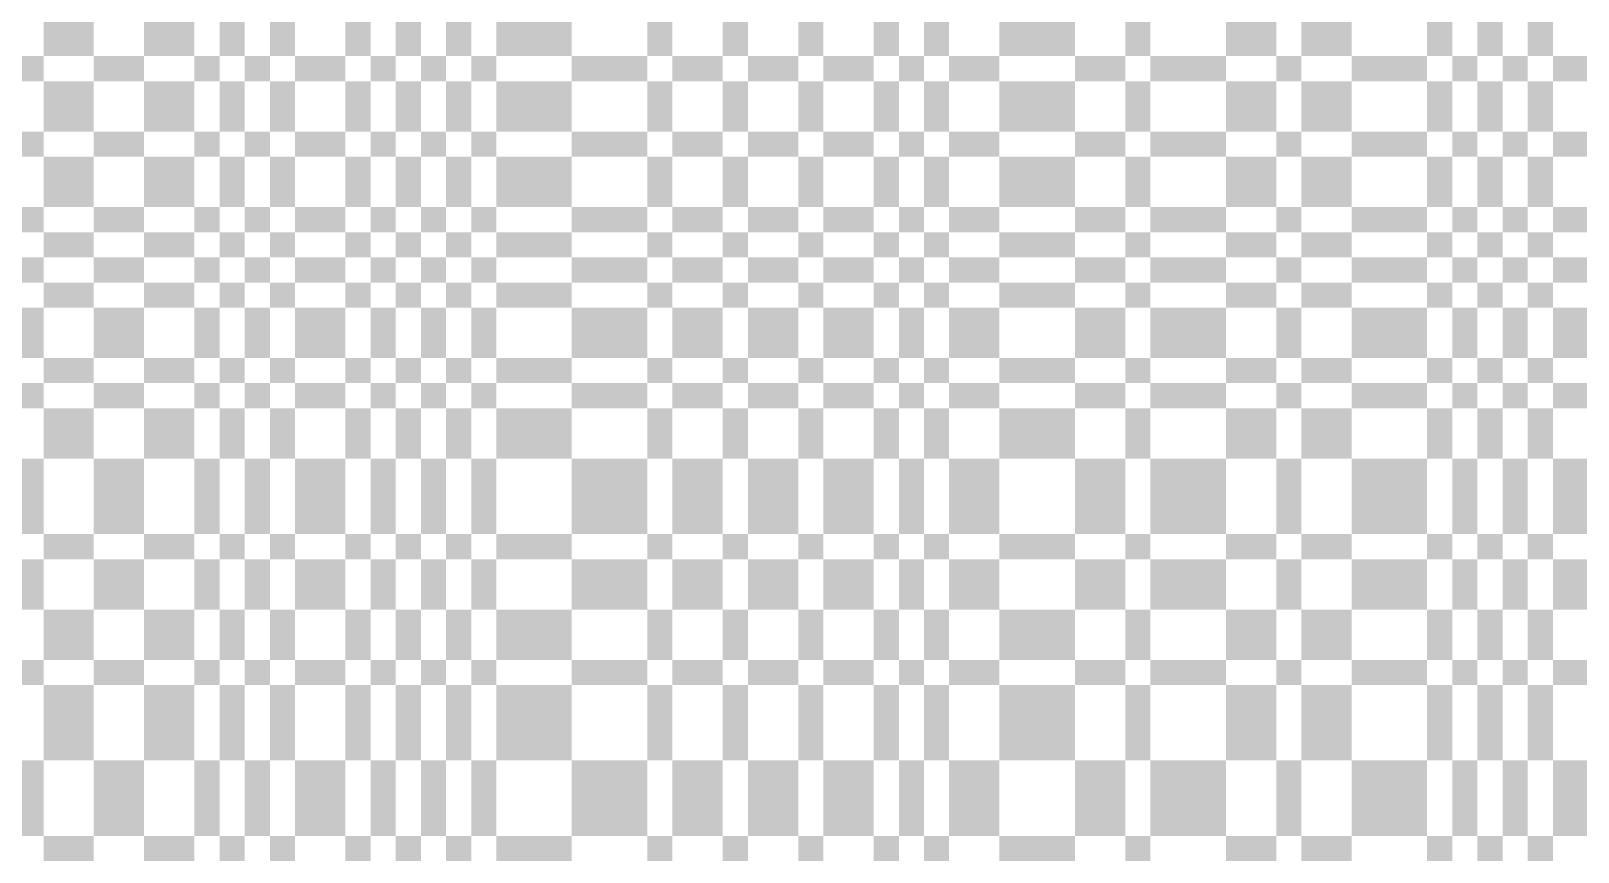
# Model space of a CAD drawing. Extents: x 0 to 200, y 0 to 200.
# Drawn here: x 99.8 to 124.4, y 62.54 to 75.6 of the extents above; entities that cross this region are included whole.
import ezdxf

# ---------------------------------------------------------------- set-up
doc = ezdxf.new("R2010")
doc.units = 0

msp = doc.modelspace()

# ---------------------------------------------------------------- linework, layer by layer
at = {"layer": 'CHROME'}
for points in [[(100, 75.2), (100.8, 75.2), (100, 76), (100.8, 76)], [(101.6, 75.2), (102.4, 75.2), (101.6, 76), (102.4, 76)], [(102.8, 75.2), (103.2, 75.2), (102.8, 76), (103.2, 76)], [(103.6, 75.2), (104, 75.2), (103.6, 76), (104, 76)], [(104.8, 75.2), (105.2, 75.2), (104.8, 76), (105.2, 76)], [(105.6, 75.2), (106, 75.2), (105.6, 76), (106, 76)], [(106.4, 75.2), (106.8, 75.2), (106.4, 76), (106.8, 76)], [(107.2, 75.2), (108.4, 75.2), (107.2, 76), (108.4, 76)], [(109.6, 75.2), (110, 75.2), (109.6, 76), (110, 76)], [(110.8, 75.2), (111.2, 75.2), (110.8, 76), (111.2, 76)], [(112, 75.2), (112.4, 75.2), (112, 76), (112.4, 76)], [(113.2, 75.2), (113.6, 75.2), (113.2, 76), (113.6, 76)], [(114, 75.2), (114.4, 75.2), (114, 76), (114.4, 76)], [(115.2, 75.2), (116.4, 75.2), (115.2, 76), (116.4, 76)], [(117.2, 75.2), (117.6, 75.2), (117.2, 76), (117.6, 76)], [(118.8, 75.2), (119.6, 75.2), (118.8, 76), (119.6, 76)], [(120, 75.2), (120.8, 75.2), (120, 76), (120.8, 76)], [(122, 75.2), (122.4, 75.2), (122, 76), (122.4, 76)], [(122.8, 75.2), (123.2, 75.2), (122.8, 76), (123.2, 76)], [(123.6, 75.2), (124, 75.2), (123.6, 76), (124, 76)], [(99.6, 74.8), (100, 74.8), (99.6, 75.2), (100, 75.2)], [(100.8, 74.8), (101.6, 74.8), (100.8, 75.2), (101.6, 75.2)], [(102.4, 74.8), (102.8, 74.8), (102.4, 75.2), (102.8, 75.2)], [(103.2, 74.8), (103.6, 74.8), (103.2, 75.2), (103.6, 75.2)], [(104, 74.8), (104.8, 74.8), (104, 75.2), (104.8, 75.2)], [(105.2, 74.8), (105.6, 74.8), (105.2, 75.2), (105.6, 75.2)], [(106, 74.8), (106.4, 74.8), (106, 75.2), (106.4, 75.2)], [(106.8, 74.8), (107.2, 74.8), (106.8, 75.2), (107.2, 75.2)], [(108.4, 74.8), (109.6, 74.8), (108.4, 75.2), (109.6, 75.2)], [(110, 74.8), (110.8, 74.8), (110, 75.2), (110.8, 75.2)], [(111.2, 74.8), (112, 74.8), (111.2, 75.2), (112, 75.2)], [(112.4, 74.8), (113.2, 74.8), (112.4, 75.2), (113.2, 75.2)], [(113.6, 74.8), (114, 74.8), (113.6, 75.2), (114, 75.2)], [(114.4, 74.8), (115.2, 74.8), (114.4, 75.2), (115.2, 75.2)], [(116.4, 74.8), (117.2, 74.8), (116.4, 75.2), (117.2, 75.2)], [(117.6, 74.8), (118.8, 74.8), (117.6, 75.2), (118.8, 75.2)], [(119.6, 74.8), (120, 74.8), (119.6, 75.2), (120, 75.2)], [(120.8, 74.8), (122, 74.8), (120.8, 75.2), (122, 75.2)], [(122.4, 74.8), (122.8, 74.8), (122.4, 75.2), (122.8, 75.2)], [(123.2, 74.8), (123.6, 74.8), (123.2, 75.2), (123.6, 75.2)], [(124, 74.8), (124.8, 74.8), (124, 75.2), (124.8, 75.2)], [(100, 74), (100.8, 74), (100, 74.8), (100.8, 74.8)], [(101.6, 74), (102.4, 74), (101.6, 74.8), (102.4, 74.8)], [(102.8, 74), (103.2, 74), (102.8, 74.8), (103.2, 74.8)], [(103.6, 74), (104, 74), (103.6, 74.8), (104, 74.8)], [(104.8, 74), (105.2, 74), (104.8, 74.8), (105.2, 74.8)], [(105.6, 74), (106, 74), (105.6, 74.8), (106, 74.8)], [(106.4, 74), (106.8, 74), (106.4, 74.8), (106.8, 74.8)], [(107.2, 74), (108.4, 74), (107.2, 74.8), (108.4, 74.8)], [(109.6, 74), (110, 74), (109.6, 74.8), (110, 74.8)], [(110.8, 74), (111.2, 74), (110.8, 74.8), (111.2, 74.8)], [(112, 74), (112.4, 74), (112, 74.8), (112.4, 74.8)], [(113.2, 74), (113.6, 74), (113.2, 74.8), (113.6, 74.8)], [(114, 74), (114.4, 74), (114, 74.8), (114.4, 74.8)], [(115.2, 74), (116.4, 74), (115.2, 74.8), (116.4, 74.8)], [(117.2, 74), (117.6, 74), (117.2, 74.8), (117.6, 74.8)], [(118.8, 74), (119.6, 74), (118.8, 74.8), (119.6, 74.8)], [(120, 74), (120.8, 74), (120, 74.8), (120.8, 74.8)], [(122, 74), (122.4, 74), (122, 74.8), (122.4, 74.8)], [(122.8, 74), (123.2, 74), (122.8, 74.8), (123.2, 74.8)], [(123.6, 74), (124, 74), (123.6, 74.8), (124, 74.8)], [(99.6, 73.6), (100, 73.6), (99.6, 74), (100, 74)], [(100.8, 73.6), (101.6, 73.6), (100.8, 74), (101.6, 74)], [(102.4, 73.6), (102.8, 73.6), (102.4, 74), (102.8, 74)], [(103.2, 73.6), (103.6, 73.6), (103.2, 74), (103.6, 74)], [(104, 73.6), (104.8, 73.6), (104, 74), (104.8, 74)], [(105.2, 73.6), (105.6, 73.6), (105.2, 74), (105.6, 74)], [(106, 73.6), (106.4, 73.6), (106, 74), (106.4, 74)], [(106.8, 73.6), (107.2, 73.6), (106.8, 74), (107.2, 74)], [(108.4, 73.6), (109.6, 73.6), (108.4, 74), (109.6, 74)], [(110, 73.6), (110.8, 73.6), (110, 74), (110.8, 74)], [(111.2, 73.6), (112, 73.6), (111.2, 74), (112, 74)], [(112.4, 73.6), (113.2, 73.6), (112.4, 74), (113.2, 74)], [(113.6, 73.6), (114, 73.6), (113.6, 74), (114, 74)], [(114.4, 73.6), (115.2, 73.6), (114.4, 74), (115.2, 74)], [(116.4, 73.6), (117.2, 73.6), (116.4, 74), (117.2, 74)], [(117.6, 73.6), (118.8, 73.6), (117.6, 74), (118.8, 74)], [(119.6, 73.6), (120, 73.6), (119.6, 74), (120, 74)], [(120.8, 73.6), (122, 73.6), (120.8, 74), (122, 74)], [(122.4, 73.6), (122.8, 73.6), (122.4, 74), (122.8, 74)], [(123.2, 73.6), (123.6, 73.6), (123.2, 74), (123.6, 74)], [(124, 73.6), (124.8, 73.6), (124, 74), (124.8, 74)], [(100, 72.8), (100.8, 72.8), (100, 73.6), (100.8, 73.6)], [(101.6, 72.8), (102.4, 72.8), (101.6, 73.6), (102.4, 73.6)], [(102.8, 72.8), (103.2, 72.8), (102.8, 73.6), (103.2, 73.6)], [(103.6, 72.8), (104, 72.8), (103.6, 73.6), (104, 73.6)], [(104.8, 72.8), (105.2, 72.8), (104.8, 73.6), (105.2, 73.6)], [(105.6, 72.8), (106, 72.8), (105.6, 73.6), (106, 73.6)], [(106.4, 72.8), (106.8, 72.8), (106.4, 73.6), (106.8, 73.6)], [(107.2, 72.8), (108.4, 72.8), (107.2, 73.6), (108.4, 73.6)], [(109.6, 72.8), (110, 72.8), (109.6, 73.6), (110, 73.6)], [(110.8, 72.8), (111.2, 72.8), (110.8, 73.6), (111.2, 73.6)], [(112, 72.8), (112.4, 72.8), (112, 73.6), (112.4, 73.6)], [(113.2, 72.8), (113.6, 72.8), (113.2, 73.6), (113.6, 73.6)], [(114, 72.8), (114.4, 72.8), (114, 73.6), (114.4, 73.6)], [(115.2, 72.8), (116.4, 72.8), (115.2, 73.6), (116.4, 73.6)], [(117.2, 72.8), (117.6, 72.8), (117.2, 73.6), (117.6, 73.6)], [(118.8, 72.8), (119.6, 72.8), (118.8, 73.6), (119.6, 73.6)], [(120, 72.8), (120.8, 72.8), (120, 73.6), (120.8, 73.6)], [(122, 72.8), (122.4, 72.8), (122, 73.6), (122.4, 73.6)], [(122.8, 72.8), (123.2, 72.8), (122.8, 73.6), (123.2, 73.6)], [(123.6, 72.8), (124, 72.8), (123.6, 73.6), (124, 73.6)], [(99.6, 72.4), (100, 72.4), (99.6, 72.8), (100, 72.8)], [(100.8, 72.4), (101.6, 72.4), (100.8, 72.8), (101.6, 72.8)], [(102.4, 72.4), (102.8, 72.4), (102.4, 72.8), (102.8, 72.8)], [(103.2, 72.4), (103.6, 72.4), (103.2, 72.8), (103.6, 72.8)], [(104, 72.4), (104.8, 72.4), (104, 72.8), (104.8, 72.8)], [(105.2, 72.4), (105.6, 72.4), (105.2, 72.8), (105.6, 72.8)], [(106, 72.4), (106.4, 72.4), (106, 72.8), (106.4, 72.8)], [(106.8, 72.4), (107.2, 72.4), (106.8, 72.8), (107.2, 72.8)], [(108.4, 72.4), (109.6, 72.4), (108.4, 72.8), (109.6, 72.8)], [(110, 72.4), (110.8, 72.4), (110, 72.8), (110.8, 72.8)], [(111.2, 72.4), (112, 72.4), (111.2, 72.8), (112, 72.8)], [(112.4, 72.4), (113.2, 72.4), (112.4, 72.8), (113.2, 72.8)], [(113.6, 72.4), (114, 72.4), (113.6, 72.8), (114, 72.8)], [(114.4, 72.4), (115.2, 72.4), (114.4, 72.8), (115.2, 72.8)], [(116.4, 72.4), (117.2, 72.4), (116.4, 72.8), (117.2, 72.8)], [(117.6, 72.4), (118.8, 72.4), (117.6, 72.8), (118.8, 72.8)], [(119.6, 72.4), (120, 72.4), (119.6, 72.8), (120, 72.8)], [(120.8, 72.4), (122, 72.4), (120.8, 72.8), (122, 72.8)], [(122.4, 72.4), (122.8, 72.4), (122.4, 72.8), (122.8, 72.8)], [(123.2, 72.4), (123.6, 72.4), (123.2, 72.8), (123.6, 72.8)], [(124, 72.4), (124.8, 72.4), (124, 72.8), (124.8, 72.8)], [(100, 72), (100.8, 72), (100, 72.4), (100.8, 72.4)], [(101.6, 72), (102.4, 72), (101.6, 72.4), (102.4, 72.4)], [(102.8, 72), (103.2, 72), (102.8, 72.4), (103.2, 72.4)], [(103.6, 72), (104, 72), (103.6, 72.4), (104, 72.4)], [(104.8, 72), (105.2, 72), (104.8, 72.4), (105.2, 72.4)], [(105.6, 72), (106, 72), (105.6, 72.4), (106, 72.4)], [(106.4, 72), (106.8, 72), (106.4, 72.4), (106.8, 72.4)], [(107.2, 72), (108.4, 72), (107.2, 72.4), (108.4, 72.4)], [(109.6, 72), (110, 72), (109.6, 72.4), (110, 72.4)], [(110.8, 72), (111.2, 72), (110.8, 72.4), (111.2, 72.4)], [(112, 72), (112.4, 72), (112, 72.4), (112.4, 72.4)], [(113.2, 72), (113.6, 72), (113.2, 72.4), (113.6, 72.4)], [(114, 72), (114.4, 72), (114, 72.4), (114.4, 72.4)], [(115.2, 72), (116.4, 72), (115.2, 72.4), (116.4, 72.4)], [(117.2, 72), (117.6, 72), (117.2, 72.4), (117.6, 72.4)], [(118.8, 72), (119.6, 72), (118.8, 72.4), (119.6, 72.4)], [(120, 72), (120.8, 72), (120, 72.4), (120.8, 72.4)], [(122, 72), (122.4, 72), (122, 72.4), (122.4, 72.4)], [(122.8, 72), (123.2, 72), (122.8, 72.4), (123.2, 72.4)], [(123.6, 72), (124, 72), (123.6, 72.4), (124, 72.4)], [(99.6, 71.6), (100, 71.6), (99.6, 72), (100, 72)], [(100.8, 71.6), (101.6, 71.6), (100.8, 72), (101.6, 72)], [(102.4, 71.6), (102.8, 71.6), (102.4, 72), (102.8, 72)], [(103.2, 71.6), (103.6, 71.6), (103.2, 72), (103.6, 72)], [(104, 71.6), (104.8, 71.6), (104, 72), (104.8, 72)], [(105.2, 71.6), (105.6, 71.6), (105.2, 72), (105.6, 72)], [(106, 71.6), (106.4, 71.6), (106, 72), (106.4, 72)], [(106.8, 71.6), (107.2, 71.6), (106.8, 72), (107.2, 72)], [(108.4, 71.6), (109.6, 71.6), (108.4, 72), (109.6, 72)], [(110, 71.6), (110.8, 71.6), (110, 72), (110.8, 72)], [(111.2, 71.6), (112, 71.6), (111.2, 72), (112, 72)], [(112.4, 71.6), (113.2, 71.6), (112.4, 72), (113.2, 72)], [(113.6, 71.6), (114, 71.6), (113.6, 72), (114, 72)], [(114.4, 71.6), (115.2, 71.6), (114.4, 72), (115.2, 72)], [(116.4, 71.6), (117.2, 71.6), (116.4, 72), (117.2, 72)], [(117.6, 71.6), (118.8, 71.6), (117.6, 72), (118.8, 72)], [(119.6, 71.6), (120, 71.6), (119.6, 72), (120, 72)], [(120.8, 71.6), (122, 71.6), (120.8, 72), (122, 72)], [(122.4, 71.6), (122.8, 71.6), (122.4, 72), (122.8, 72)], [(123.2, 71.6), (123.6, 71.6), (123.2, 72), (123.6, 72)], [(124, 71.6), (124.8, 71.6), (124, 72), (124.8, 72)], [(100, 71.2), (100.8, 71.2), (100, 71.6), (100.8, 71.6)], [(101.6, 71.2), (102.4, 71.2), (101.6, 71.6), (102.4, 71.6)], [(102.8, 71.2), (103.2, 71.2), (102.8, 71.6), (103.2, 71.6)], [(103.6, 71.2), (104, 71.2), (103.6, 71.6), (104, 71.6)], [(104.8, 71.2), (105.2, 71.2), (104.8, 71.6), (105.2, 71.6)], [(105.6, 71.2), (106, 71.2), (105.6, 71.6), (106, 71.6)], [(106.4, 71.2), (106.8, 71.2), (106.4, 71.6), (106.8, 71.6)], [(107.2, 71.2), (108.4, 71.2), (107.2, 71.6), (108.4, 71.6)], [(109.6, 71.2), (110, 71.2), (109.6, 71.6), (110, 71.6)], [(110.8, 71.2), (111.2, 71.2), (110.8, 71.6), (111.2, 71.6)], [(112, 71.2), (112.4, 71.2), (112, 71.6), (112.4, 71.6)], [(113.2, 71.2), (113.6, 71.2), (113.2, 71.6), (113.6, 71.6)], [(114, 71.2), (114.4, 71.2), (114, 71.6), (114.4, 71.6)], [(115.2, 71.2), (116.4, 71.2), (115.2, 71.6), (116.4, 71.6)], [(117.2, 71.2), (117.6, 71.2), (117.2, 71.6), (117.6, 71.6)], [(118.8, 71.2), (119.6, 71.2), (118.8, 71.6), (119.6, 71.6)], [(120, 71.2), (120.8, 71.2), (120, 71.6), (120.8, 71.6)], [(122, 71.2), (122.4, 71.2), (122, 71.6), (122.4, 71.6)], [(122.8, 71.2), (123.2, 71.2), (122.8, 71.6), (123.2, 71.6)], [(123.6, 71.2), (124, 71.2), (123.6, 71.6), (124, 71.6)], [(99.6, 70.4), (100, 70.4), (99.6, 71.2), (100, 71.2)], [(100.8, 70.4), (101.6, 70.4), (100.8, 71.2), (101.6, 71.2)], [(102.4, 70.4), (102.8, 70.4), (102.4, 71.2), (102.8, 71.2)], [(103.2, 70.4), (103.6, 70.4), (103.2, 71.2), (103.6, 71.2)], [(104, 70.4), (104.8, 70.4), (104, 71.2), (104.8, 71.2)], [(105.2, 70.4), (105.6, 70.4), (105.2, 71.2), (105.6, 71.2)], [(106, 70.4), (106.4, 70.4), (106, 71.2), (106.4, 71.2)], [(106.8, 70.4), (107.2, 70.4), (106.8, 71.2), (107.2, 71.2)], [(108.4, 70.4), (109.6, 70.4), (108.4, 71.2), (109.6, 71.2)], [(110, 70.4), (110.8, 70.4), (110, 71.2), (110.8, 71.2)], [(111.2, 70.4), (112, 70.4), (111.2, 71.2), (112, 71.2)], [(112.4, 70.4), (113.2, 70.4), (112.4, 71.2), (113.2, 71.2)], [(113.6, 70.4), (114, 70.4), (113.6, 71.2), (114, 71.2)], [(114.4, 70.4), (115.2, 70.4), (114.4, 71.2), (115.2, 71.2)], [(116.4, 70.4), (117.2, 70.4), (116.4, 71.2), (117.2, 71.2)], [(117.6, 70.4), (118.8, 70.4), (117.6, 71.2), (118.8, 71.2)], [(119.6, 70.4), (120, 70.4), (119.6, 71.2), (120, 71.2)], [(120.8, 70.4), (122, 70.4), (120.8, 71.2), (122, 71.2)], [(122.4, 70.4), (122.8, 70.4), (122.4, 71.2), (122.8, 71.2)], [(123.2, 70.4), (123.6, 70.4), (123.2, 71.2), (123.6, 71.2)], [(124, 70.4), (124.8, 70.4), (124, 71.2), (124.8, 71.2)], [(100, 70), (100.8, 70), (100, 70.4), (100.8, 70.4)], [(101.6, 70), (102.4, 70), (101.6, 70.4), (102.4, 70.4)], [(102.8, 70), (103.2, 70), (102.8, 70.4), (103.2, 70.4)], [(103.6, 70), (104, 70), (103.6, 70.4), (104, 70.4)], [(104.8, 70), (105.2, 70), (104.8, 70.4), (105.2, 70.4)], [(105.6, 70), (106, 70), (105.6, 70.4), (106, 70.4)], [(106.4, 70), (106.8, 70), (106.4, 70.4), (106.8, 70.4)], [(107.2, 70), (108.4, 70), (107.2, 70.4), (108.4, 70.4)], [(109.6, 70), (110, 70), (109.6, 70.4), (110, 70.4)], [(110.8, 70), (111.2, 70), (110.8, 70.4), (111.2, 70.4)], [(112, 70), (112.4, 70), (112, 70.4), (112.4, 70.4)], [(113.2, 70), (113.6, 70), (113.2, 70.4), (113.6, 70.4)], [(114, 70), (114.4, 70), (114, 70.4), (114.4, 70.4)], [(115.2, 70), (116.4, 70), (115.2, 70.4), (116.4, 70.4)], [(117.2, 70), (117.6, 70), (117.2, 70.4), (117.6, 70.4)], [(118.8, 70), (119.6, 70), (118.8, 70.4), (119.6, 70.4)], [(120, 70), (120.8, 70), (120, 70.4), (120.8, 70.4)], [(122, 70), (122.4, 70), (122, 70.4), (122.4, 70.4)], [(122.8, 70), (123.2, 70), (122.8, 70.4), (123.2, 70.4)], [(123.6, 70), (124, 70), (123.6, 70.4), (124, 70.4)], [(99.6, 69.6), (100, 69.6), (99.6, 70), (100, 70)], [(100.8, 69.6), (101.6, 69.6), (100.8, 70), (101.6, 70)], [(102.4, 69.6), (102.8, 69.6), (102.4, 70), (102.8, 70)], [(103.2, 69.6), (103.6, 69.6), (103.2, 70), (103.6, 70)], [(104, 69.6), (104.8, 69.6), (104, 70), (104.8, 70)], [(105.2, 69.6), (105.6, 69.6), (105.2, 70), (105.6, 70)], [(106, 69.6), (106.4, 69.6), (106, 70), (106.4, 70)], [(106.8, 69.6), (107.2, 69.6), (106.8, 70), (107.2, 70)], [(108.4, 69.6), (109.6, 69.6), (108.4, 70), (109.6, 70)], [(110, 69.6), (110.8, 69.6), (110, 70), (110.8, 70)], [(111.2, 69.6), (112, 69.6), (111.2, 70), (112, 70)], [(112.4, 69.6), (113.2, 69.6), (112.4, 70), (113.2, 70)], [(113.6, 69.6), (114, 69.6), (113.6, 70), (114, 70)], [(114.4, 69.6), (115.2, 69.6), (114.4, 70), (115.2, 70)], [(116.4, 69.6), (117.2, 69.6), (116.4, 70), (117.2, 70)], [(117.6, 69.6), (118.8, 69.6), (117.6, 70), (118.8, 70)], [(119.6, 69.6), (120, 69.6), (119.6, 70), (120, 70)], [(120.8, 69.6), (122, 69.6), (120.8, 70), (122, 70)], [(122.4, 69.6), (122.8, 69.6), (122.4, 70), (122.8, 70)], [(123.2, 69.6), (123.6, 69.6), (123.2, 70), (123.6, 70)], [(124, 69.6), (124.8, 69.6), (124, 70), (124.8, 70)], [(100, 68.8), (100.8, 68.8), (100, 69.6), (100.8, 69.6)], [(101.6, 68.8), (102.4, 68.8), (101.6, 69.6), (102.4, 69.6)], [(102.8, 68.8), (103.2, 68.8), (102.8, 69.6), (103.2, 69.6)], [(103.6, 68.8), (104, 68.8), (103.6, 69.6), (104, 69.6)], [(104.8, 68.8), (105.2, 68.8), (104.8, 69.6), (105.2, 69.6)], [(105.6, 68.8), (106, 68.8), (105.6, 69.6), (106, 69.6)], [(106.4, 68.8), (106.8, 68.8), (106.4, 69.6), (106.8, 69.6)], [(107.2, 68.8), (108.4, 68.8), (107.2, 69.6), (108.4, 69.6)], [(109.6, 68.8), (110, 68.8), (109.6, 69.6), (110, 69.6)], [(110.8, 68.8), (111.2, 68.8), (110.8, 69.6), (111.2, 69.6)], [(112, 68.8), (112.4, 68.8), (112, 69.6), (112.4, 69.6)], [(113.2, 68.8), (113.6, 68.8), (113.2, 69.6), (113.6, 69.6)], [(114, 68.8), (114.4, 68.8), (114, 69.6), (114.4, 69.6)], [(115.2, 68.8), (116.4, 68.8), (115.2, 69.6), (116.4, 69.6)], [(117.2, 68.8), (117.6, 68.8), (117.2, 69.6), (117.6, 69.6)], [(118.8, 68.8), (119.6, 68.8), (118.8, 69.6), (119.6, 69.6)], [(120, 68.8), (120.8, 68.8), (120, 69.6), (120.8, 69.6)], [(122, 68.8), (122.4, 68.8), (122, 69.6), (122.4, 69.6)], [(122.8, 68.8), (123.2, 68.8), (122.8, 69.6), (123.2, 69.6)], [(123.6, 68.8), (124, 68.8), (123.6, 69.6), (124, 69.6)], [(99.6, 67.6), (100, 67.6), (99.6, 68.8), (100, 68.8)], [(100.8, 67.6), (101.6, 67.6), (100.8, 68.8), (101.6, 68.8)], [(102.4, 67.6), (102.8, 67.6), (102.4, 68.8), (102.8, 68.8)], [(103.2, 67.6), (103.6, 67.6), (103.2, 68.8), (103.6, 68.8)], [(104, 67.6), (104.8, 67.6), (104, 68.8), (104.8, 68.8)], [(105.2, 67.6), (105.6, 67.6), (105.2, 68.8), (105.6, 68.8)], [(106, 67.6), (106.4, 67.6), (106, 68.8), (106.4, 68.8)], [(106.8, 67.6), (107.2, 67.6), (106.8, 68.8), (107.2, 68.8)], [(108.4, 67.6), (109.6, 67.6), (108.4, 68.8), (109.6, 68.8)], [(110, 67.6), (110.8, 67.6), (110, 68.8), (110.8, 68.8)], [(111.2, 67.6), (112, 67.6), (111.2, 68.8), (112, 68.8)], [(112.4, 67.6), (113.2, 67.6), (112.4, 68.8), (113.2, 68.8)], [(113.6, 67.6), (114, 67.6), (113.6, 68.8), (114, 68.8)], [(114.4, 67.6), (115.2, 67.6), (114.4, 68.8), (115.2, 68.8)], [(116.4, 67.6), (117.2, 67.6), (116.4, 68.8), (117.2, 68.8)], [(117.6, 67.6), (118.8, 67.6), (117.6, 68.8), (118.8, 68.8)], [(119.6, 67.6), (120, 67.6), (119.6, 68.8), (120, 68.8)], [(120.8, 67.6), (122, 67.6), (120.8, 68.8), (122, 68.8)], [(122.4, 67.6), (122.8, 67.6), (122.4, 68.8), (122.8, 68.8)], [(123.2, 67.6), (123.6, 67.6), (123.2, 68.8), (123.6, 68.8)], [(124, 67.6), (124.8, 67.6), (124, 68.8), (124.8, 68.8)], [(100, 67.2), (100.8, 67.2), (100, 67.6), (100.8, 67.6)], [(101.6, 67.2), (102.4, 67.2), (101.6, 67.6), (102.4, 67.6)], [(102.8, 67.2), (103.2, 67.2), (102.8, 67.6), (103.2, 67.6)], [(103.6, 67.2), (104, 67.2), (103.6, 67.6), (104, 67.6)], [(104.8, 67.2), (105.2, 67.2), (104.8, 67.6), (105.2, 67.6)], [(105.6, 67.2), (106, 67.2), (105.6, 67.6), (106, 67.6)], [(106.4, 67.2), (106.8, 67.2), (106.4, 67.6), (106.8, 67.6)], [(107.2, 67.2), (108.4, 67.2), (107.2, 67.6), (108.4, 67.6)], [(109.6, 67.2), (110, 67.2), (109.6, 67.6), (110, 67.6)], [(110.8, 67.2), (111.2, 67.2), (110.8, 67.6), (111.2, 67.6)], [(112, 67.2), (112.4, 67.2), (112, 67.6), (112.4, 67.6)], [(113.2, 67.2), (113.6, 67.2), (113.2, 67.6), (113.6, 67.6)], [(114, 67.2), (114.4, 67.2), (114, 67.6), (114.4, 67.6)], [(115.2, 67.2), (116.4, 67.2), (115.2, 67.6), (116.4, 67.6)], [(117.2, 67.2), (117.6, 67.2), (117.2, 67.6), (117.6, 67.6)], [(118.8, 67.2), (119.6, 67.2), (118.8, 67.6), (119.6, 67.6)], [(120, 67.2), (120.8, 67.2), (120, 67.6), (120.8, 67.6)], [(122, 67.2), (122.4, 67.2), (122, 67.6), (122.4, 67.6)], [(122.8, 67.2), (123.2, 67.2), (122.8, 67.6), (123.2, 67.6)], [(123.6, 67.2), (124, 67.2), (123.6, 67.6), (124, 67.6)], [(99.6, 66.4), (100, 66.4), (99.6, 67.2), (100, 67.2)], [(100.8, 66.4), (101.6, 66.4), (100.8, 67.2), (101.6, 67.2)], [(102.4, 66.4), (102.8, 66.4), (102.4, 67.2), (102.8, 67.2)], [(103.2, 66.4), (103.6, 66.4), (103.2, 67.2), (103.6, 67.2)], [(104, 66.4), (104.8, 66.4), (104, 67.2), (104.8, 67.2)], [(105.2, 66.4), (105.6, 66.4), (105.2, 67.2), (105.6, 67.2)], [(106, 66.4), (106.4, 66.4), (106, 67.2), (106.4, 67.2)], [(106.8, 66.4), (107.2, 66.4), (106.8, 67.2), (107.2, 67.2)], [(108.4, 66.4), (109.6, 66.4), (108.4, 67.2), (109.6, 67.2)], [(110, 66.4), (110.8, 66.4), (110, 67.2), (110.8, 67.2)], [(111.2, 66.4), (112, 66.4), (111.2, 67.2), (112, 67.2)], [(112.4, 66.4), (113.2, 66.4), (112.4, 67.2), (113.2, 67.2)], [(113.6, 66.4), (114, 66.4), (113.6, 67.2), (114, 67.2)], [(114.4, 66.4), (115.2, 66.4), (114.4, 67.2), (115.2, 67.2)], [(116.4, 66.4), (117.2, 66.4), (116.4, 67.2), (117.2, 67.2)], [(117.6, 66.4), (118.8, 66.4), (117.6, 67.2), (118.8, 67.2)], [(119.6, 66.4), (120, 66.4), (119.6, 67.2), (120, 67.2)], [(120.8, 66.4), (122, 66.4), (120.8, 67.2), (122, 67.2)], [(122.4, 66.4), (122.8, 66.4), (122.4, 67.2), (122.8, 67.2)], [(123.2, 66.4), (123.6, 66.4), (123.2, 67.2), (123.6, 67.2)], [(124, 66.4), (124.8, 66.4), (124, 67.2), (124.8, 67.2)], [(100, 65.6), (100.8, 65.6), (100, 66.4), (100.8, 66.4)], [(101.6, 65.6), (102.4, 65.6), (101.6, 66.4), (102.4, 66.4)], [(102.8, 65.6), (103.2, 65.6), (102.8, 66.4), (103.2, 66.4)], [(103.6, 65.6), (104, 65.6), (103.6, 66.4), (104, 66.4)], [(104.8, 65.6), (105.2, 65.6), (104.8, 66.4), (105.2, 66.4)], [(105.6, 65.6), (106, 65.6), (105.6, 66.4), (106, 66.4)], [(106.4, 65.6), (106.8, 65.6), (106.4, 66.4), (106.8, 66.4)], [(107.2, 65.6), (108.4, 65.6), (107.2, 66.4), (108.4, 66.4)], [(109.6, 65.6), (110, 65.6), (109.6, 66.4), (110, 66.4)], [(110.8, 65.6), (111.2, 65.6), (110.8, 66.4), (111.2, 66.4)], [(112, 65.6), (112.4, 65.6), (112, 66.4), (112.4, 66.4)], [(113.2, 65.6), (113.6, 65.6), (113.2, 66.4), (113.6, 66.4)], [(114, 65.6), (114.4, 65.6), (114, 66.4), (114.4, 66.4)], [(115.2, 65.6), (116.4, 65.6), (115.2, 66.4), (116.4, 66.4)], [(117.2, 65.6), (117.6, 65.6), (117.2, 66.4), (117.6, 66.4)], [(118.8, 65.6), (119.6, 65.6), (118.8, 66.4), (119.6, 66.4)], [(120, 65.6), (120.8, 65.6), (120, 66.4), (120.8, 66.4)], [(122, 65.6), (122.4, 65.6), (122, 66.4), (122.4, 66.4)], [(122.8, 65.6), (123.2, 65.6), (122.8, 66.4), (123.2, 66.4)], [(123.6, 65.6), (124, 65.6), (123.6, 66.4), (124, 66.4)], [(99.6, 65.2), (100, 65.2), (99.6, 65.6), (100, 65.6)], [(100.8, 65.2), (101.6, 65.2), (100.8, 65.6), (101.6, 65.6)], [(102.4, 65.2), (102.8, 65.2), (102.4, 65.6), (102.8, 65.6)], [(103.2, 65.2), (103.6, 65.2), (103.2, 65.6), (103.6, 65.6)], [(104, 65.2), (104.8, 65.2), (104, 65.6), (104.8, 65.6)], [(105.2, 65.2), (105.6, 65.2), (105.2, 65.6), (105.6, 65.6)], [(106, 65.2), (106.4, 65.2), (106, 65.6), (106.4, 65.6)], [(106.8, 65.2), (107.2, 65.2), (106.8, 65.6), (107.2, 65.6)], [(108.4, 65.2), (109.6, 65.2), (108.4, 65.6), (109.6, 65.6)], [(110, 65.2), (110.8, 65.2), (110, 65.6), (110.8, 65.6)], [(111.2, 65.2), (112, 65.2), (111.2, 65.6), (112, 65.6)], [(112.4, 65.2), (113.2, 65.2), (112.4, 65.6), (113.2, 65.6)], [(113.6, 65.2), (114, 65.2), (113.6, 65.6), (114, 65.6)], [(114.4, 65.2), (115.2, 65.2), (114.4, 65.6), (115.2, 65.6)], [(116.4, 65.2), (117.2, 65.2), (116.4, 65.6), (117.2, 65.6)], [(117.6, 65.2), (118.8, 65.2), (117.6, 65.6), (118.8, 65.6)], [(119.6, 65.2), (120, 65.2), (119.6, 65.6), (120, 65.6)], [(120.8, 65.2), (122, 65.2), (120.8, 65.6), (122, 65.6)], [(122.4, 65.2), (122.8, 65.2), (122.4, 65.6), (122.8, 65.6)], [(123.2, 65.2), (123.6, 65.2), (123.2, 65.6), (123.6, 65.6)], [(124, 65.2), (124.8, 65.2), (124, 65.6), (124.8, 65.6)], [(100, 64), (100.8, 64), (100, 65.2), (100.8, 65.2)], [(101.6, 64), (102.4, 64), (101.6, 65.2), (102.4, 65.2)], [(102.8, 64), (103.2, 64), (102.8, 65.2), (103.2, 65.2)], [(103.6, 64), (104, 64), (103.6, 65.2), (104, 65.2)], [(104.8, 64), (105.2, 64), (104.8, 65.2), (105.2, 65.2)], [(105.6, 64), (106, 64), (105.6, 65.2), (106, 65.2)], [(106.4, 64), (106.8, 64), (106.4, 65.2), (106.8, 65.2)], [(107.2, 64), (108.4, 64), (107.2, 65.2), (108.4, 65.2)], [(109.6, 64), (110, 64), (109.6, 65.2), (110, 65.2)], [(110.8, 64), (111.2, 64), (110.8, 65.2), (111.2, 65.2)], [(112, 64), (112.4, 64), (112, 65.2), (112.4, 65.2)], [(113.2, 64), (113.6, 64), (113.2, 65.2), (113.6, 65.2)], [(114, 64), (114.4, 64), (114, 65.2), (114.4, 65.2)], [(115.2, 64), (116.4, 64), (115.2, 65.2), (116.4, 65.2)], [(117.2, 64), (117.6, 64), (117.2, 65.2), (117.6, 65.2)], [(118.8, 64), (119.6, 64), (118.8, 65.2), (119.6, 65.2)], [(120, 64), (120.8, 64), (120, 65.2), (120.8, 65.2)], [(122, 64), (122.4, 64), (122, 65.2), (122.4, 65.2)], [(122.8, 64), (123.2, 64), (122.8, 65.2), (123.2, 65.2)], [(123.6, 64), (124, 64), (123.6, 65.2), (124, 65.2)], [(99.6, 62.8), (100, 62.8), (99.6, 64), (100, 64)], [(100.8, 62.8), (101.6, 62.8), (100.8, 64), (101.6, 64)], [(102.4, 62.8), (102.8, 62.8), (102.4, 64), (102.8, 64)], [(103.2, 62.8), (103.6, 62.8), (103.2, 64), (103.6, 64)], [(104, 62.8), (104.8, 62.8), (104, 64), (104.8, 64)], [(105.2, 62.8), (105.6, 62.8), (105.2, 64), (105.6, 64)], [(106, 62.8), (106.4, 62.8), (106, 64), (106.4, 64)], [(106.8, 62.8), (107.2, 62.8), (106.8, 64), (107.2, 64)], [(108.4, 62.8), (109.6, 62.8), (108.4, 64), (109.6, 64)], [(110, 62.8), (110.8, 62.8), (110, 64), (110.8, 64)], [(111.2, 62.8), (112, 62.8), (111.2, 64), (112, 64)], [(112.4, 62.8), (113.2, 62.8), (112.4, 64), (113.2, 64)], [(113.6, 62.8), (114, 62.8), (113.6, 64), (114, 64)], [(114.4, 62.8), (115.2, 62.8), (114.4, 64), (115.2, 64)], [(116.4, 62.8), (117.2, 62.8), (116.4, 64), (117.2, 64)], [(117.6, 62.8), (118.8, 62.8), (117.6, 64), (118.8, 64)], [(119.6, 62.8), (120, 62.8), (119.6, 64), (120, 64)], [(120.8, 62.8), (122, 62.8), (120.8, 64), (122, 64)], [(122.4, 62.8), (122.8, 62.8), (122.4, 64), (122.8, 64)], [(123.2, 62.8), (123.6, 62.8), (123.2, 64), (123.6, 64)], [(124, 62.8), (124.8, 62.8), (124, 64), (124.8, 64)], [(100, 61.6), (100.8, 61.6), (100, 62.8), (100.8, 62.8)], [(101.6, 61.6), (102.4, 61.6), (101.6, 62.8), (102.4, 62.8)], [(102.8, 61.6), (103.2, 61.6), (102.8, 62.8), (103.2, 62.8)], [(103.6, 61.6), (104, 61.6), (103.6, 62.8), (104, 62.8)], [(104.8, 61.6), (105.2, 61.6), (104.8, 62.8), (105.2, 62.8)], [(105.6, 61.6), (106, 61.6), (105.6, 62.8), (106, 62.8)], [(106.4, 61.6), (106.8, 61.6), (106.4, 62.8), (106.8, 62.8)], [(107.2, 61.6), (108.4, 61.6), (107.2, 62.8), (108.4, 62.8)], [(109.6, 61.6), (110, 61.6), (109.6, 62.8), (110, 62.8)], [(110.8, 61.6), (111.2, 61.6), (110.8, 62.8), (111.2, 62.8)], [(112, 61.6), (112.4, 61.6), (112, 62.8), (112.4, 62.8)], [(113.2, 61.6), (113.6, 61.6), (113.2, 62.8), (113.6, 62.8)], [(114, 61.6), (114.4, 61.6), (114, 62.8), (114.4, 62.8)], [(115.2, 61.6), (116.4, 61.6), (115.2, 62.8), (116.4, 62.8)], [(117.2, 61.6), (117.6, 61.6), (117.2, 62.8), (117.6, 62.8)], [(118.8, 61.6), (119.6, 61.6), (118.8, 62.8), (119.6, 62.8)], [(120, 61.6), (120.8, 61.6), (120, 62.8), (120.8, 62.8)], [(122, 61.6), (122.4, 61.6), (122, 62.8), (122.4, 62.8)], [(122.8, 61.6), (123.2, 61.6), (122.8, 62.8), (123.2, 62.8)], [(123.6, 61.6), (124, 61.6), (123.6, 62.8), (124, 62.8)]]:
    msp.add_solid(points, dxfattribs=at)

doc.saveas('drawing.dxf')
